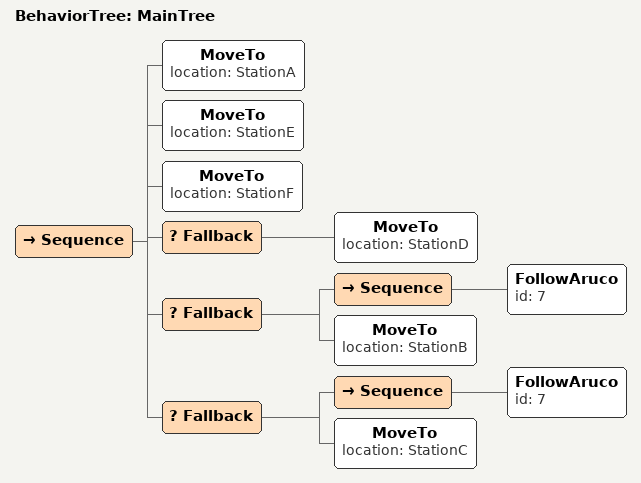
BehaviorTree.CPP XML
<root main_tree_to_execute = "MainTree">
    <BehaviorTree ID="MainTree">
        <Sequence>
            <MoveTo location="StationA"/>
            <MoveTo location="StationE"/>
            <MoveTo location="StationF"/>
            <Fallback>
                <MoveTo location="StationD"/>
            </Fallback>
            <Fallback>
                <Sequence>
                    <FollowAruco id="7"/>
                </Sequence>
                <MoveTo location="StationB"/>
            </Fallback>
            <Fallback>
                <Sequence>
                    <FollowAruco id="7"/>
                </Sequence>
                <MoveTo location="StationC"/>
            </Fallback>
        </Sequence>
    </BehaviorTree>
</root>
